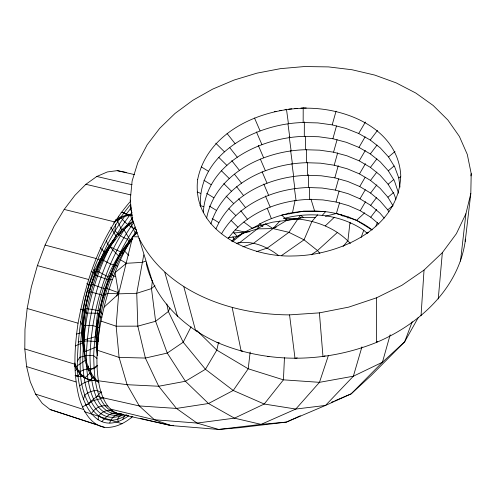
<?xml version="1.0" encoding="UTF-8"?>
<svg xmlns="http://www.w3.org/2000/svg" width="496" height="496" viewBox="0 0 496 496"><rect width="100%" height="100%" fill="white"/><g stroke="black" fill="none" stroke-linecap="round" stroke-linejoin="round"><path stroke-width="0.74" d="M152.787 282.838L138.948 238.105L132.457 219.282L130.237 200.074L132.122 180.966L137.876 162.39L147.188 144.727L159.712 128.309L175.069 113.41L192.876 100.273L212.722 89.088L234.211 80.005L256.947 73.154L280.507 68.646L304.488 66.545L328.482 66.904L352.048 69.75L374.759 75.088L396.161 82.875L415.797 93.043L433.188 105.481L447.869 120.02L459.377 136.431L467.288 154.417L471.2 173.612L470.809 193.576L465.899 213.795L456.382 233.703L442.345 252.675L424.03 270.084L401.878 285.318L376.514 297.823L376.476 342.414C325.928 362.855 267.338 364.076 216.988 342.358C184.202 327.434 155.167 300.309 146.444 264.374L146.258 262.868M228.197 238.52C246.5 212.827 278.696 200.241 309.498 199.386L309.535 187.383M200.471 206.231C197.513 153.097 257.176 123.473 303.155 122.537L303.211 107.892L306.249 107.961M203.298 212.685C205.976 163.556 260.611 137.442 304.296 136.35L304.352 121.911M206.646 218.035C215.4 173.78 263.791 150.703 305.4 149.736L305.449 136.239M210.887 223.894C223.051 183.997 267.319 163.73 306.472 162.713L306.516 149.401M215.977 228.873C231.055 193.744 271.076 176.322 307.508 175.305L307.551 162.211M221.532 233.759C238.985 203.527 274.703 188.418 308.518 187.519L308.562 174.604M132.841 416.342C125.042 423.076 115.122 428.228 104.544 427.354L50.139 409.541L42.278 403.397L35.563 394.097L30.256 381.746L26.604 366.581L24.8 348.961L24.974 329.394L27.168 308.5L31.353 286.986L37.398 265.596L45.086 245.086L54.126 226.157L64.182 209.417L74.89 195.35L85.882 184.301L96.801 176.483L107.341 171.945L117.217 170.643L126.207 172.428M128.793 415.735C91.146 442.674 75.739 389.341 77.45 361.026C78.529 305.393 94.618 247.709 130.603 204.395L130.237 209.008C94.463 254.411 77.953 314.129 80.34 371.51C80.588 395.461 96.838 434.329 126.536 414.947M97.464 351.862L97.414 355.582C93.887 311.68 107.248 265.819 136.462 232.525L134.546 235.569M377.661 341.422L376.476 342.414C418.965 324.465 458.199 288.951 465.205 241.403L465.26 239.146M132.866 221.383C120.677 228.241 112.27 240.324 105.716 252.383C95.145 269.898 88.486 289.565 85.002 309.671C82.64 326.777 82.373 344.77 85.374 361.751C87.786 369.563 91.097 378.615 98.958 382.379M104.544 427.354C90.043 424.638 82.789 410.037 79.013 397.166C72.993 372.949 74.462 347.665 78.052 323.194C86.168 279.521 100.837 234.968 130.646 201.14M418.37 317.384L404.668 341.794L371.101 375.565L351.143 393.861L325.5 405.437L286.403 422.102L239.686 427.664L218.662 429.455L171.108 425.562L120.057 414.123C107.7 411.407 102.269 398.096 99.603 387.047C95.399 367.654 96.72 347.541 99.727 328.073C105.667 293.7 117.44 259.985 136.499 230.634M98.196 341.787C99.622 305.189 110.459 267.859 132.86 238.52M284.462 357.659L283.427 379.837L264.219 404.029L234.447 418.159L197.042 423.069L154.399 419.74L110.515 409.095M421.036 315.754L424.03 270.084M438.253 298.927L442.345 252.675M152.433 280.327L151.485 288.598L155.62 321.278L167.257 353.078L185.417 381.269L208.5 403.515L234.447 418.159L261.101 424.365L286.403 422.102L300.297 415.803M460.505 261.15L465.899 213.795M470.933 175.906L471.2 173.612M250.17 352.03L248.217 368.788L233.232 390.47L208.5 403.515L176.464 408.431L139.277 405.939L103.069 397.798C98.351 400.043 92.144 399.398 88.579 404.19L85.672 404.91M465.205 241.403L470.809 193.576M98.09 419.808L98.543 416.2C101.798 411.618 108.122 408.797 113.466 411.438M115.735 224.173L114.886 230.522C118.048 234.602 122.543 237.472 127.398 239.134L129.481 242.178M143.753 254.882L136.741 293.291L137.82 326.145L145.384 358.056L158.695 386.248L176.464 408.431L197.042 423.069L218.662 429.455L261.101 424.365L295.808 409.051L325.5 405.437L353.363 376.216L382.441 362.235L404.668 341.794L412.226 321.693M231.551 241.23C240.033 232.81 251.745 229.499 261.516 223.014C271.3 218.104 281.74 214.669 292.491 212.641L295.108 200.204M218.438 342.798L216.802 350.114L205.443 369.291L185.417 381.269L158.695 386.248L127.1 384.698L98.388 380.773C91.741 379.719 84.847 381.319 79.751 385.832M173.327 425.308L171.108 425.562L154.399 419.74L139.277 405.939L127.1 384.698L119.09 357.393L116.151 326.201L118.656 293.855L132.643 236.759L137.225 232.605M116.752 296.087L118.271 291.04M303.155 122.537L317.843 122.909L332.196 124.88L336.059 111.166M304.296 136.35L318.754 136.753L332.89 138.75L336.486 125.947M305.4 149.736L319.641 150.164L333.554 152.185L337.082 139.649M306.472 162.713L320.497 163.172L334.205 165.211L337.671 152.855M307.508 175.305L321.327 175.789L334.831 177.841L338.247 165.664M308.518 187.519L322.133 188.027L335.439 190.104L338.576 178.92M309.498 199.386L322.921 199.913L336.034 202.002L339.121 190.972M390.16 334.775L382.441 362.235L351.143 393.861L334.843 400.824M361.937 346.865L353.363 376.216L319.474 382.335L283.427 379.837L248.217 368.788L216.802 350.114L197.166 330.82M325.382 216.256L336.369 213.503L339.611 202.672M328.402 355.496L319.474 382.335L295.808 409.051L264.219 404.029L233.232 390.47L205.443 369.291L183.204 342.209L168.336 311.519L166.799 303.961M83.34 399.274L84.828 395.138C88.269 392.02 92.901 390.383 97.538 390.625L101.165 392.714M361.113 237.497L363.76 230.268C340.56 214.433 310.564 211.333 283.762 218.482C307.973 217.732 333.709 225.32 350.399 243.561M109.74 422.914C111.234 417.043 117.558 412.734 123.56 414.47M375.9 226.114L377.344 222.555M169.874 308.059L168.336 311.519L155.62 321.278L137.82 326.145L116.151 326.201L100.973 321.079M236.369 243.66L239.971 242.401L257.418 228.873L258.844 225.866L272.664 222.165L297.978 218.86L300.533 215.245L303.515 217.521L315.692 217.533M191.034 326.802L183.204 342.209L167.257 353.078L145.384 358.056L119.09 357.393L97.241 350.201M332.196 124.88L345.917 128.427L358.695 133.505L365.403 121.997M332.89 138.75L346.388 142.315L358.968 147.399L365.13 136.84M333.554 152.185L346.853 155.769L359.234 160.859L365.304 150.468M334.205 165.211L347.299 168.807L359.488 173.904L365.465 163.68M334.831 177.841L347.727 181.449L359.743 186.546L365.161 177.283M335.439 190.104L348.149 193.713L359.984 198.815L365.323 189.695M336.034 202.002L348.558 205.623L360.22 210.719L365.478 201.742M131.142 417.892L131.905 416.628M118.519 235.65L122.531 229.047L123.802 229.363L130.107 240.101C103.881 271.033 91.562 314.445 97.421 354.547M122.543 419.523L125.339 415.022M132.252 239.233L125.494 247.43L119.672 256.01L118.271 255.645L110.093 246.989L108.804 246.661C90.452 278.02 80.426 315.016 83.489 351.422L84.76 351.8L96.137 346.995L97.526 347.405L96.993 337.051L95.598 336.641L84.041 339.958L82.758 339.58L83.117 333.002L81.735 332.599L76.657 334.025M77.45 361.026L79.794 357.294L86.329 355.496L93.67 355.651L96.937 358.441M114.247 222.301L115.828 219.852L122.723 216.231L129.251 214.756L132.252 215.072M127.063 226.908L129.487 223.225L130.746 223.535L133.443 222.059M297.978 218.86L288.914 232.32L267.375 248.025L256.488 251.633M347.95 218.141L348.812 216.882M91.32 413.875C94.5 408.158 101.265 404.451 107.799 406.057M135.117 227.001L134.199 228.222C109.591 265.992 95.616 310.651 93.67 355.651C94.246 375.695 94.55 410.645 120.677 414.061M358.695 133.505L370.239 140.033L377.506 130.411M358.968 147.399L370.332 153.927L377.028 145.074M359.234 160.859L370.419 167.388L376.879 158.863M359.488 173.904L370.506 180.42L376.867 172.05M133.449 222.983C106.274 261.411 92.008 308.493 89.993 355.322C90.222 375.763 92.337 417.012 121.886 413.9M359.743 186.546L370.586 193.062L376.848 184.828M359.984 198.815L370.667 205.313L376.7 197.408M360.22 210.719L370.748 217.205L376.687 209.43M132.785 217.471C103.056 256.847 88.313 306.54 86.329 355.496C86.341 376.923 89.9 420.769 121.427 414.768L119.288 416.597L117.651 419.027L118.209 421.333M132.06 212.257C100.025 252.768 84.735 305.021 82.863 356.165C81.852 379.124 89.795 429.344 124.037 414.675M128.303 215.958L129.251 214.756L131.967 215.208M343.071 246.481L347.925 240.665L349.978 222.45L350.641 223.758M317.645 214.818L311.996 221.346L304.036 239.828L281.325 255.7M115.68 239.27L111.619 243.877L105.716 252.383L104.334 252.024L100.211 247.709M115.326 237.77C89.664 267.989 77.624 310.533 83.613 349.717M279.93 220.949L273.048 228.569L253.729 243.158L242.959 246.853M322.202 215.4L325.599 211.668C342.252 213.838 358.738 219.492 372.112 229.846M82.404 407.011L87.6 404.06L97.235 396.143L101.376 391.691M131.279 207.948L130.237 209.008L131.694 211.606M80.11 373.612L77.481 376.241L75.039 375.317M93.608 377.065L90.433 380.24C83.167 378.479 77.971 372.707 74.809 366.184L74.753 363.977M325.289 225.885L334.372 217.242M101.798 421.612C105.803 417.421 110.1 412.151 116.653 413.106M336.369 213.503L356.55 220.336L364.746 212.79M337.441 232.388L317.502 250.579L311.203 254.783M104.042 307.154L118.656 293.855L136.741 293.291L151.485 288.598L154.95 285.659M75.28 370.636L77.004 369.098M90.706 372.595L84.934 377.76L83.725 377.388L83.539 375.856M82.497 311.097L85.331 308.624L91.996 309.355L99.547 310.911L102.412 314.111M400.005 187.073L398.741 177.915L394.748 167.034L388.523 156.959L395.002 151.485M398.567 193.229L394.438 180.873L388.318 170.829L394.109 165.962M395.932 199.293L394.134 194.258L388.12 184.245L393.818 179.49M393.055 205.883L387.922 197.241L393.812 192.355M145.743 261.101L142.178 262.378L126.375 263.295L115.06 272.639L118.656 293.855L107.899 293.279L103.583 295.43L89.497 291.611L87.575 289.949M388.901 211.817L387.736 209.833L392.373 206.001M113.541 223.039L117.075 220.162L123.957 216.535L130.473 215.053L132.513 221.625M232.357 241.732L244.534 231.992L235.123 229.853M97.03 366.339L93.911 368.788C89.243 368.28 84.401 369.092 80.34 371.51L77.785 369.873M298.648 219.22L301.109 217.36M97.656 365.267L89.571 370.692L88.325 370.307L88.17 365.862M85.368 360.35L76.043 366.563L74.809 366.184M228.396 237.714L237.342 236.449L243.04 233.318L257.418 228.873L265.527 223.826L273.048 228.569L288.914 232.32L304.036 239.828L317.502 250.579L319.895 253.481M303.515 217.521L286.986 220.23L273.048 228.569L257.418 228.873M398.741 177.915L400.762 176.83M331.303 402.337L333.43 401.431M325.085 355.787L322.989 356.68L319.405 312.871L348.725 307.123L376.514 297.823M75.237 345.898L82.373 342.928M258.844 225.866L252.383 228.377L243.883 222.059M272.577 228.414L276.216 227.168M366.296 233.238L368.361 232.655M236.375 243.387C251.41 239.853 267.053 246.444 278.789 255.725M297.24 357.845L295.015 358.453L289.552 314.873C231.737 314.737 166.625 292.677 138.948 238.105M274.517 111.6L276.012 111.315M279.75 110.596L281.244 110.304M284.983 109.591L286.477 109.3L288.436 123.758M97.966 259.408L100.738 258.937L110.515 263.971L117.695 266.098M112.536 279.415L108.605 279.986L94.699 274.858L94.153 269.334M267.443 356.556L268.968 356.351M292.491 212.641L303.496 211.24L314.588 210.912L325.599 211.668L303.496 211.24L281.722 215.097L286.986 220.23M288.759 109.108L291.803 108.853M294.847 108.599L297.129 108.407M300.929 108.085L303.211 107.892M233.746 232.971L249.872 231.719M289.552 314.873L319.405 312.871M78.126 341.911L87.079 340.913L97.935 341.608M58.869 412.542L60.307 412.536M242.68 351.1L241.168 351.106L232.196 307.625M132.643 236.759L137.857 236.809M101.953 317.136L99.132 316.752L99.014 313.639L97.607 313.236L86.23 313.081L84.934 312.716L85.002 309.671L80.557 309.225M96.429 380.649C85.771 381.629 77.612 372.428 74.76 362.991M89.243 379.874L90.743 379.973M93.744 380.184L95.251 380.289M82.851 376.65L77.481 376.241L75.361 375.298M76.297 375.875L77.835 375.993M80.916 376.228L82.454 376.346M238.148 427.546L239.686 427.664M120.057 414.123L121.458 414.259M121.055 212.238L123.361 212.486L128.848 215.14M216.988 342.358L219.288 342.668M117.217 170.643L134.459 174.586M96.801 176.483L132.06 184.679M125.786 414.985L128.018 415.505M140.647 418.457L171.108 425.562M85.882 184.301L130.832 194.928M115.828 219.852L117.075 220.162L121.83 230.144M64.182 209.417L114.712 221.929M45.086 245.086L96.199 258.528M37.398 265.596L88.586 279.49M197.799 331.297L195.591 330.677L183.867 286.88M27.168 308.5L78.052 323.194M98.096 344.094L96.801 343.709C97.396 311.048 106.516 278.529 122.94 250.294L124.242 250.629L128.805 255.508M24.8 348.961L74.828 364.194M26.604 366.581L76.037 381.951M97.235 396.143L103.788 398.195M35.563 394.097L83.582 409.479M84.481 411.723L122.053 423.789M50.139 409.541L96.596 424.607M199.882 205.363L203.509 206.634M197.11 192.07L200.632 193.316M86.713 283.693L90.929 285.113L91.772 284.357L93.074 284.71L104.991 288.951L106.032 288.25L107.347 288.61L117.769 292.448M122.165 212.195L127.664 214.855M99.727 328.073C94.507 325.085 88.133 325.153 82.28 325.506L80.594 321.575M91.171 271.424L95.207 273.302L96.708 270.729L107.843 276.694L109.256 277.072L110.955 274.536L115.518 276.762M120.46 259.786L126.375 263.295M212.164 218.519L218.748 222.53M209.3 206.045L216.293 210.316M206.652 193.359L213.757 197.718M203.918 180.265L211.147 184.71M201.444 166.96L208.444 171.275M356.55 220.336L371.944 229.902M136.344 229.66C130.057 226.746 124.508 222.716 120.609 216.876M288.536 213.007L289.8 213.894M296.131 218.352L297.395 219.238M123.343 253.698C118.389 249.996 111.755 248.911 107.52 244.044L106.442 240.684M370.239 140.033L380.277 147.895L388.523 156.959M341.143 214.7L342.922 216.113M370.332 153.927L380.203 161.783L388.318 170.829M370.419 167.388L380.134 175.231L388.12 184.245M370.506 180.42L380.066 188.251L387.922 197.241M370.586 193.062L380.004 200.868L387.736 209.833M370.667 205.313L379.942 213.106L384.226 218.128M370.748 217.205L378.739 224M363.76 230.268L367.145 233.306M259.575 223.442L262.892 226.66M215.754 143.201L224.471 151.844M218.835 157.412L226.877 165.391M221.29 170.661L229.208 178.51M223.808 183.632L231.471 191.227M226.114 196.081L233.659 203.552M228.885 208.68L235.786 215.518M231.049 220.391L237.844 227.125M233.182 232.023L237.342 236.449M227.081 133.511L235.042 143.604M229.896 147.839L237.268 157.201M231.781 160.667L239.425 170.37M234.459 174.177L241.515 183.142M236.592 186.688L243.542 195.523M238.657 198.828L245.508 207.539M240.771 210.744L247.417 219.207M110.751 227.18L116.343 236.623M135.799 234.224L130.746 223.535C104.048 245.34 92.622 280.352 86.23 313.081C83.799 335.556 79.837 364.715 98.165 381.839L96.943 381.461L96.763 380.017M254.504 117.992L260.065 130.839M256.42 131.899L261.882 144.528M258.261 145.34L263.643 157.796M260.344 159.055L265.348 170.661M262.099 171.765L267.003 183.142M263.779 184.028L268.609 195.257M265.403 195.939L270.171 207.018M232.903 236.66L234.069 239.463M267.226 208.208L271.343 218.569M118.575 216.182L119.251 218.364M310.942 199.063L314.588 210.912M130.237 200.074L130.684 201.543M164.815 272.453L177.525 316.522M83.743 343.331L85.114 350.877M287.971 124.025L289.8 137.535M289.224 136.822L291.127 150.883M290.637 150.685L292.417 163.829M291.915 163.457L293.663 176.39M293.248 176.564L294.872 188.579M294.45 188.554L296.05 200.415M283.997 218.166A49.519 36.177 -39.7 0 1 287.165 220.026M197.656 179.546C191.425 230.758 249.835 257.647 293.099 255.967C339.574 255.508 399.472 228.315 400.749 175.138C397.699 127.466 343.443 106.504 301.983 108.283C258.41 109.635 206.987 132.891 197.656 179.546"/></g></svg>
